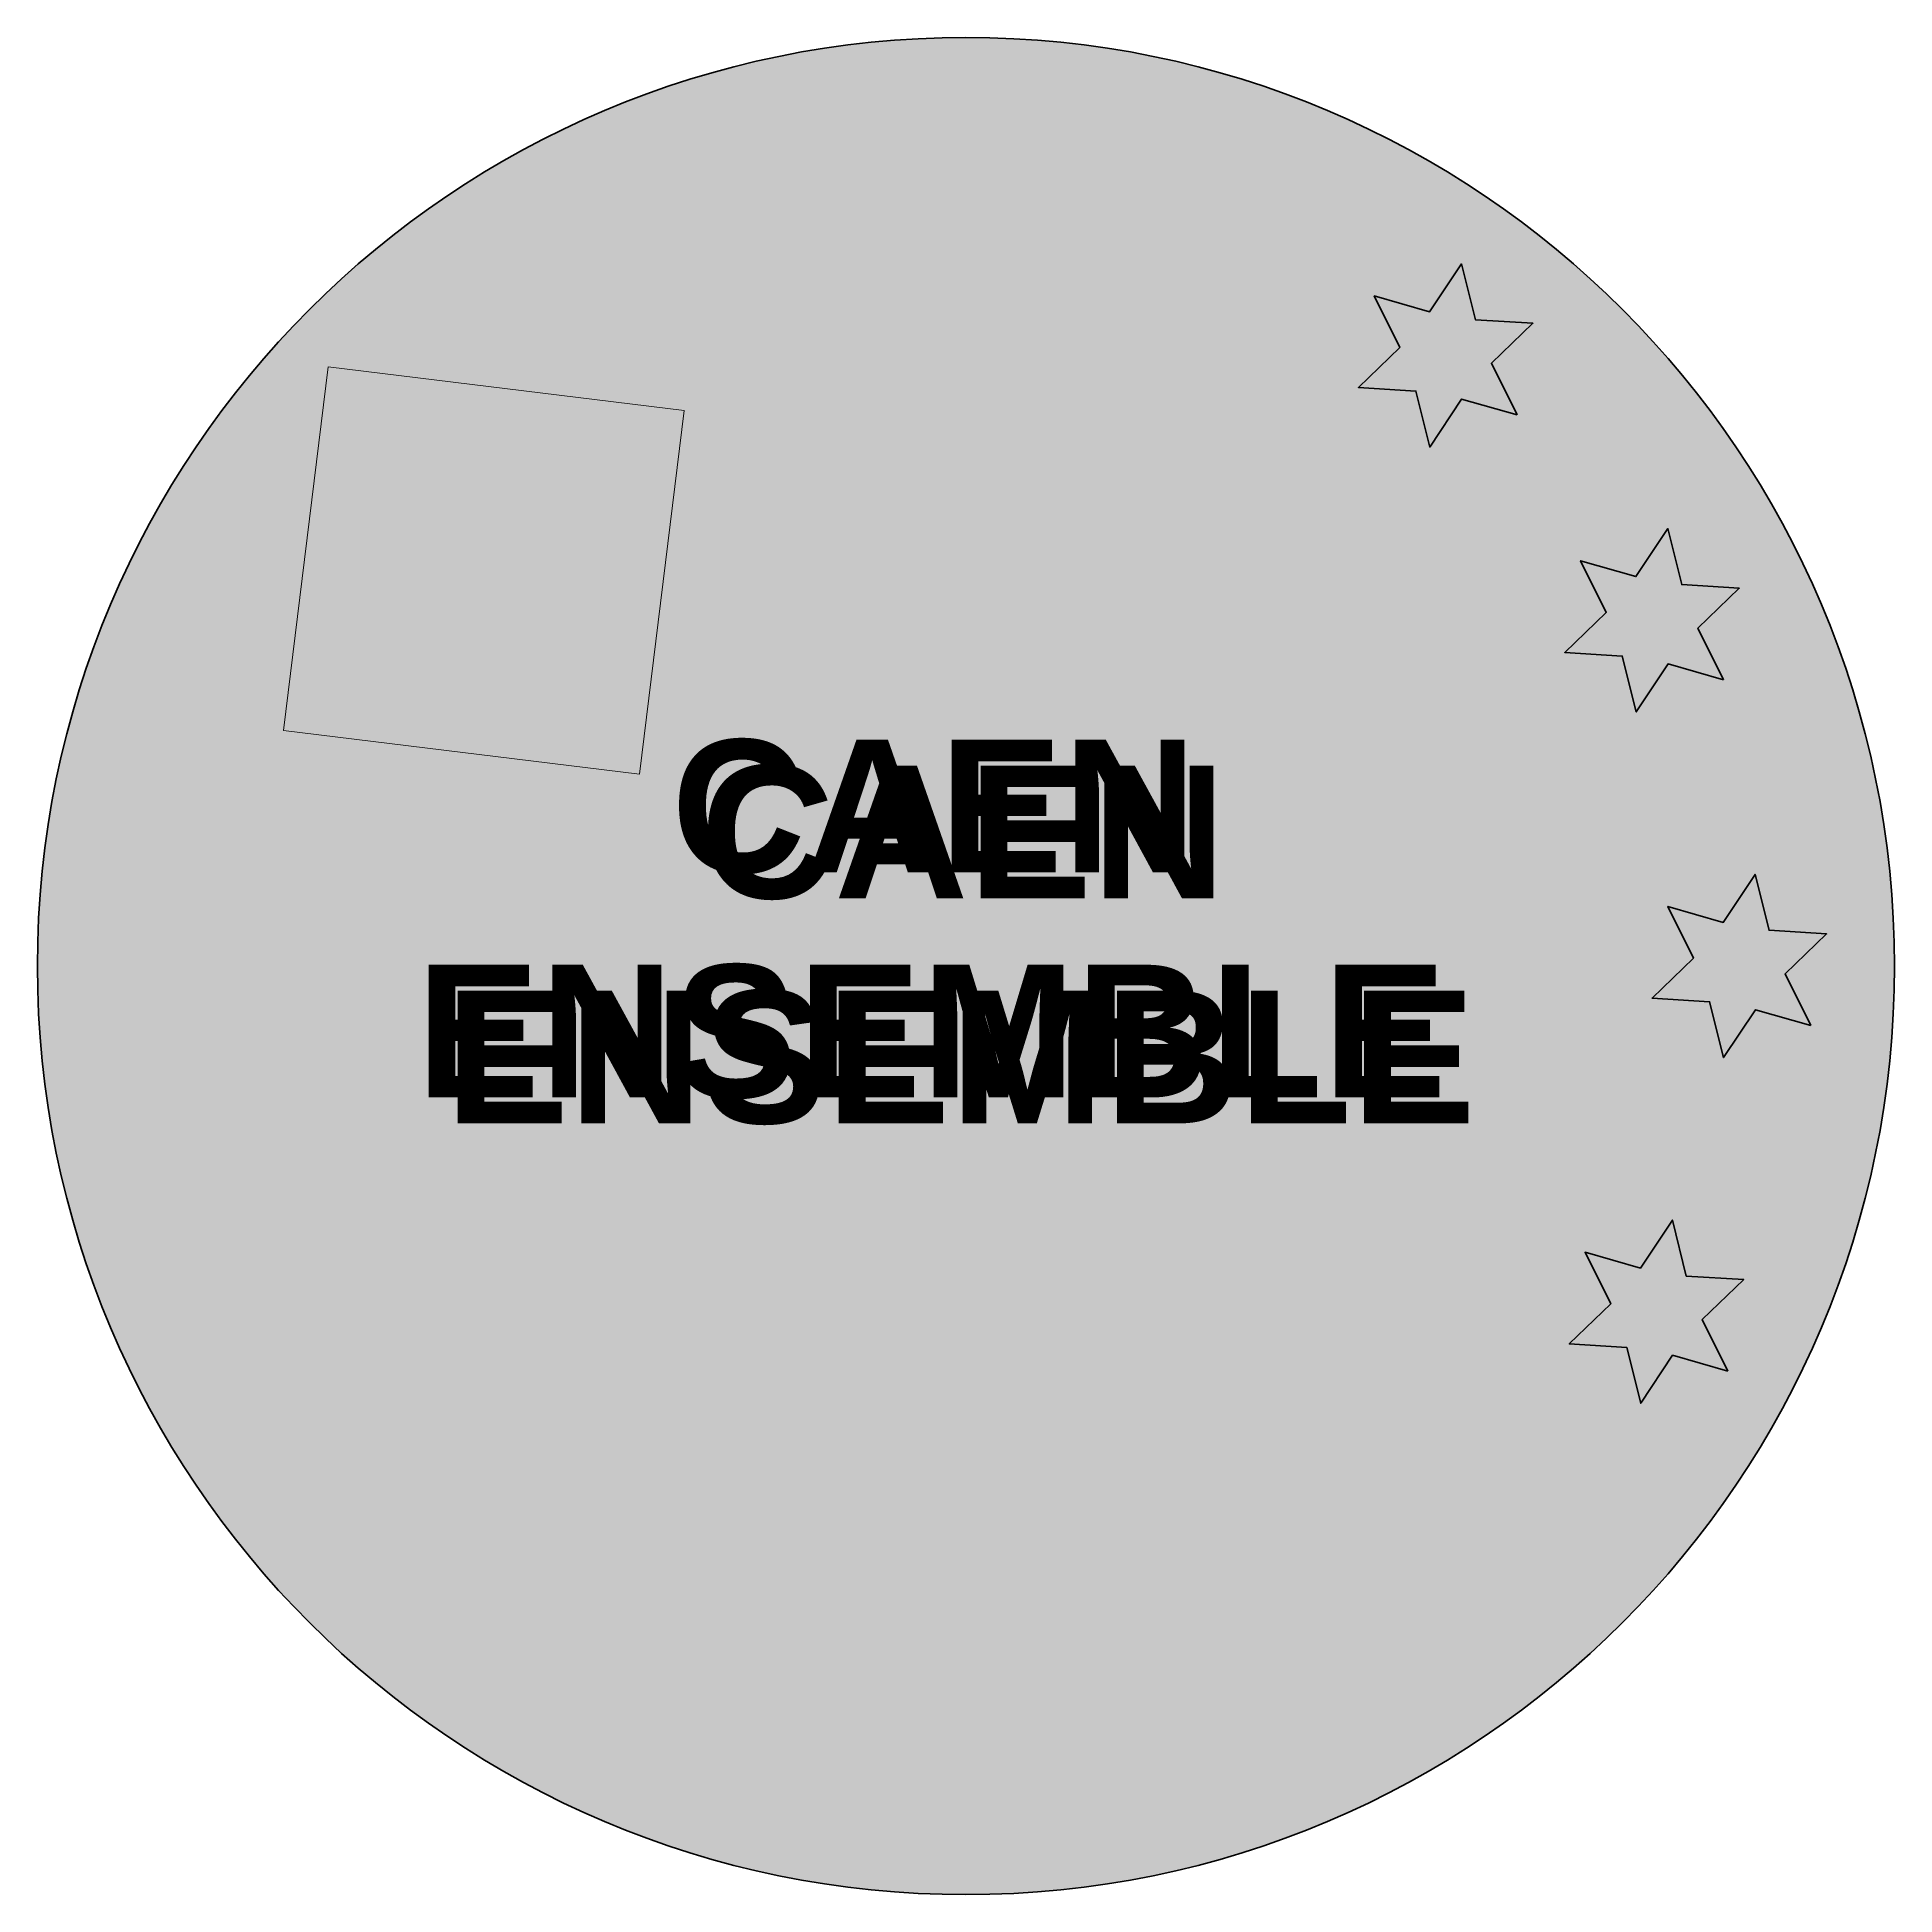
# Model space of a CAD drawing. Extents: x 221 to 400, y -290 to -112.
import ezdxf

# ---------------------------------------------------------------- set-up
doc = ezdxf.new("R2010")
doc.units = 0
doc.header["$MEASUREMENT"] = 0
doc.layers.add('Calque 1', color=7, linetype='Continuous', lineweight=0)
picture_1 = doc.add_image_def('image1.png', size_in_pixel=(1927, 1923))

msp = doc.modelspace()

# ---------------------------------------------------------------- hatches: boundary and pattern name
at = {"layer": 'Calque 1', "true_color": 0xe52125, "transparency": 33554687}
h = msp.add_hatch(color=242, dxfattribs=at)
h.dxf.hatch_style = 2
edge = h.paths.add_edge_path()
edge.add_arc((310.57, -200.86), 89.14, 0, 360)

# ---------------------------------------------------------------- linework, layer by layer
at = {"layer": 'Calque 1', "color": 7, "lineweight": 35, "true_color": 0xfef0e8}
for points in [[(363.47, -147.96), (358.15, -146.43), (355.09, -151.04), (353.76, -145.67), (348.24, -145.32), (352.21, -141.48), (349.76, -136.53), (355.07, -138.05), (358.13, -133.45), (359.47, -138.81), (364.99, -139.16), (361.01, -143)], [(383.29, -173.38), (377.97, -171.86), (374.91, -176.47), (373.57, -171.1), (368.05, -170.75), (372.03, -166.91), (369.57, -161.96), (374.89, -163.48), (377.95, -158.87), (379.29, -164.24), (384.81, -164.59), (380.83, -168.43)], [(391.67, -206.57), (386.35, -205.05), (383.29, -209.65), (381.95, -204.29), (376.43, -203.94), (380.41, -200.1), (377.95, -195.14), (383.27, -196.67), (386.33, -192.06), (387.67, -197.43), (393.19, -197.78), (389.21, -201.62)], [(383.71, -239.76), (378.4, -238.23), (375.34, -242.84), (374, -237.47), (368.48, -237.13), (372.46, -233.28), (370, -228.33), (375.32, -229.86), (378.38, -225.25), (379.71, -230.62), (385.23, -230.96), (381.25, -234.8)]]:
    msp.add_lwpolyline(points, close=True, dxfattribs=at)
msp.add_circle((310.57, -200.86), 89.14, dxfattribs=at)

# ---------------------------------------------------------------- texts
at = {"layer": 'Calque 1', "char_height": 0.2, "attachment_point": 7}
for s, insert in [('\\C7;\\c16777215;\\FArial Bold|b1|i0|c1;\\H12.744000;\\W1.000000;CAEN', (282.29, -192.06)), ('\\C234;\\c4265108;\\FArial Bold|b1|i0|c1;\\H12.744000;\\W1.000000;CAEN', (285.07, -194.54)), ('\\C7;\\c16777215;\\FArial Bold|b1|i0|c1;\\H12.744000;\\W1.000000;ENSEMBLE', (257.79, -213.66)), ('\\C234;\\c4265108;\\FArial Bold|b1|i0|c1;\\H12.744000;\\W1.000000;ENSEMBLE', (260.57, -216.14))]:
    msp.add_mtext(s, dxfattribs=dict(at, insert=insert))

# ---------------------------------------------------------------- pictures from other files: only their frames are drawn
at = {"layer": 'Calque 1'}
image = msp.add_image(picture_1, insert=(245.06, -178.26), size_in_units=(34.42, 35.18), rotation=-6.9851, dxfattribs=at)

doc.saveas('drawing.dxf')
